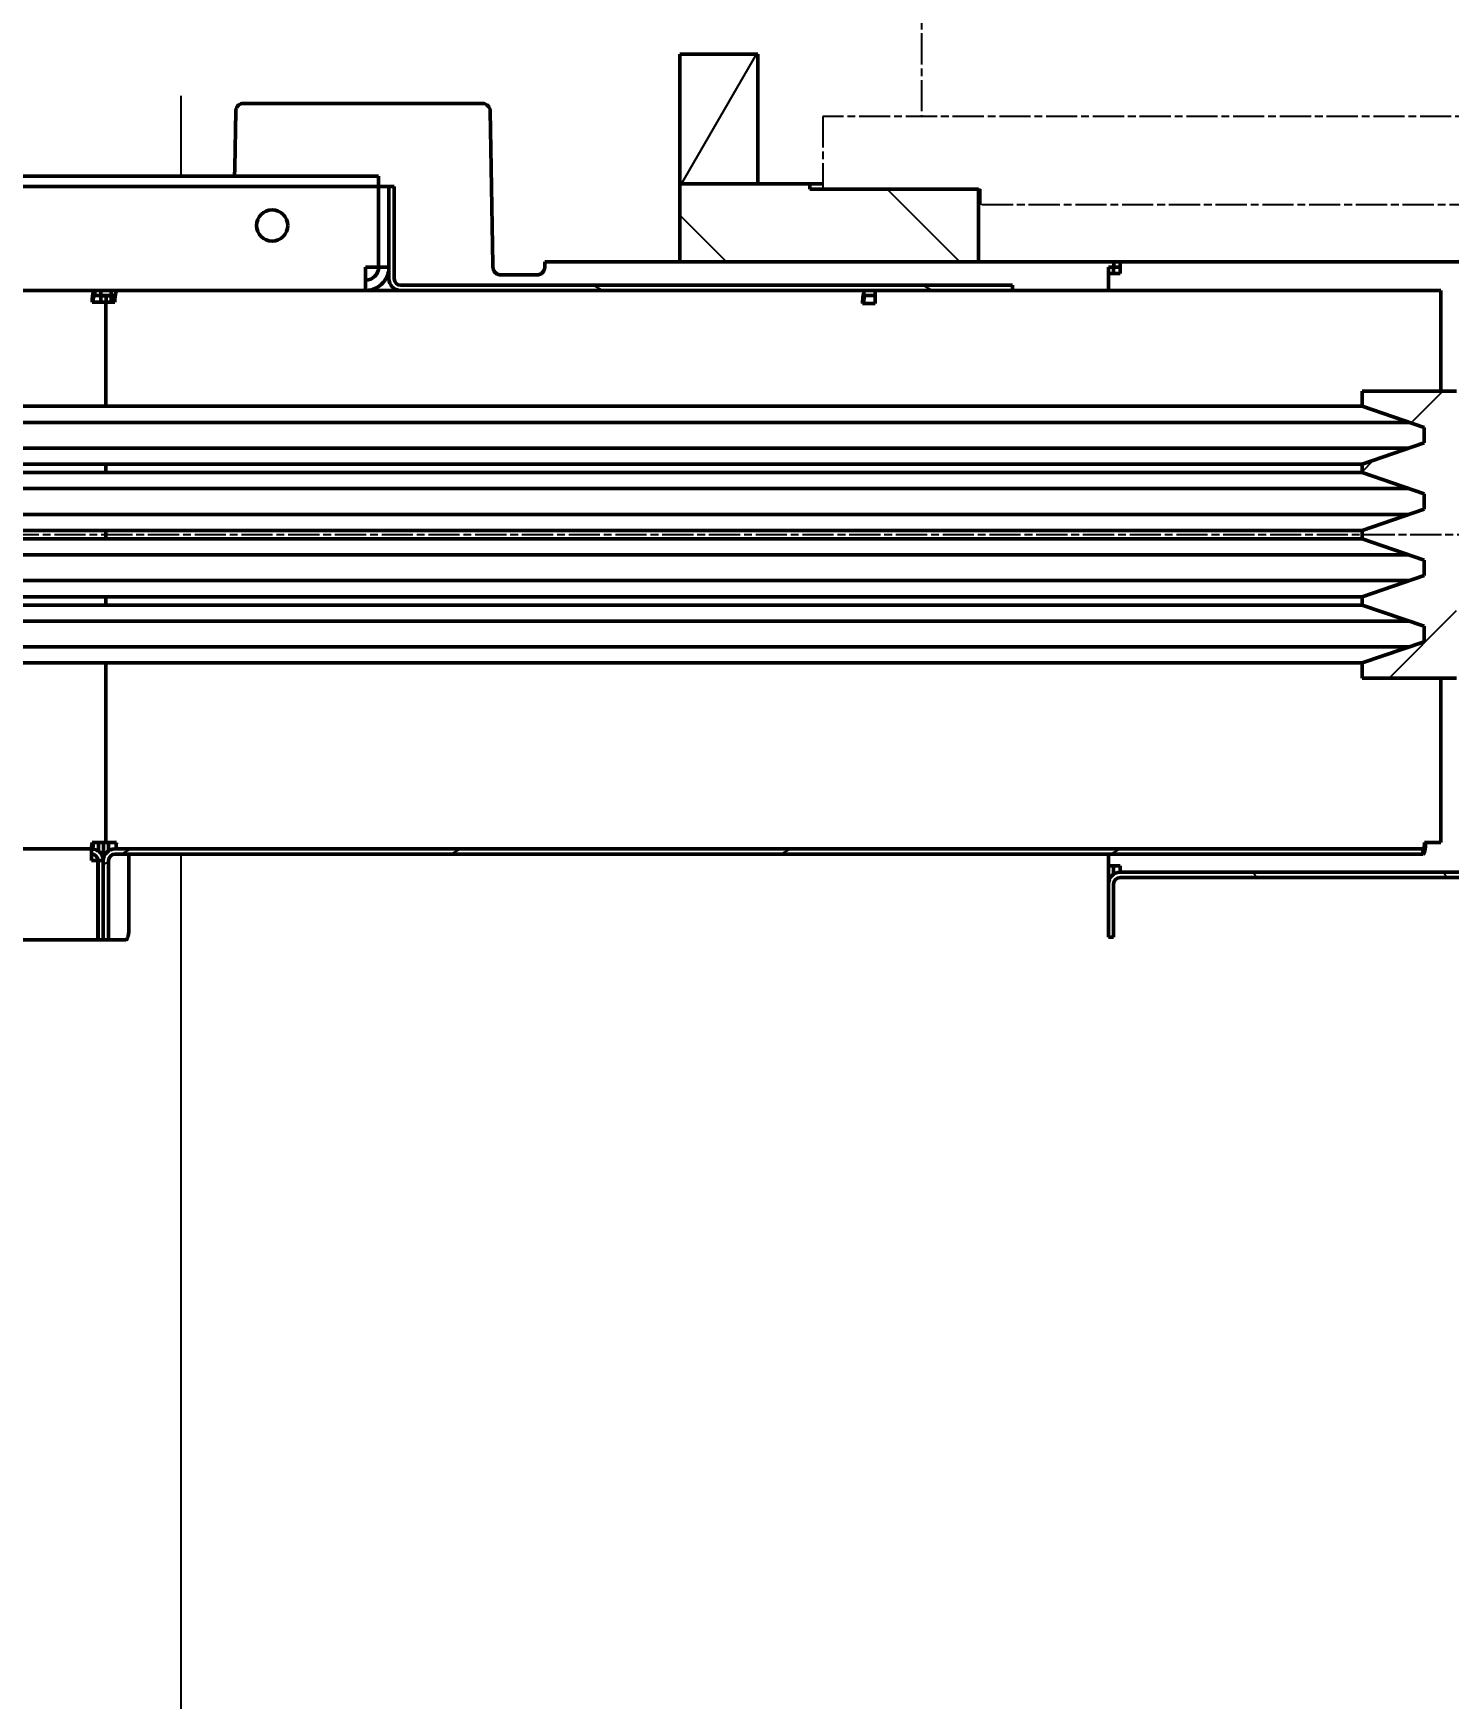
# Model space of a CAD drawing. Header units: millimetres. Extents: x 39335 to 110675, y -13954 to 36506.
# Drawn here: x 54475 to 55020, y 20642 to 21283 of the extents above; entities that cross this region are included whole.
import ezdxf

# ---------------------------------------------------------------- set-up
doc = ezdxf.new("R2010")
doc.units = ezdxf.units.MM
doc.linetypes.add('AM_ISO08W050', pattern=[18, 12, -1.5, 3, -1.5])
for name, color, linetype, lineweight in [('AM_0', 7, 'Continuous', 50), ('AM_4', 3, 'Continuous', 25), ('AM_7', 4, 'AM_ISO08W050', 25), ('AM_8', 1, 'Continuous', 25), ('CAXA4', 3, 'Continuous', 25), ('RED', 1, 'Continuous', 9)]:
    doc.layers.add(name, color=color, linetype=linetype, lineweight=lineweight)
doc.styles.add('\\M+5B1EA\\M+5D7BC', font='', dxfattribs={"width": 0.667})
doc.styles.get('\\M+5B1EA\\M+5D7BC').set_extended_font_data('FangSong_GB2312')
doc.dimstyles.new('\\M+5B1EA\\M+5D7BC', dxfattribs={"dimscale": 35, "dimtxt": 3.5, "dimasz": 4, "dimexe": 2, "dimexo": 0, "dimtad": 1, "dimdec": 1, "dimdsep": 46, "dimtxsty": '\\M+5B1EA\\M+5D7BC', "dimcen": 0, "dimdle": 6, "dimazin": 2, "dimtfac": 1, "dimtdec": 1, "dimtmove": 0, "dimatfit": 3, "dimfxl": 0, "dimtolj": 1, "dimtzin": 0, "dimarcsym": 0})

# ---------------------------------------------------------------- blocks, each defined once
blk = doc.blocks.new('*D244')
at = {"layer": 'CAXA4', "color": 0, "lineweight": -2, "transparency": 16777216}
for p, q in [((54268.55617808076, 24094.9076477569), (55757.75480818412, 24094.9076477569)), ((55687.75480818412, 23954.9076477569), (55687.75480818412, 19554.9076477571)), ((55236.98984543738, 19414.9076477571), (55757.75480818412, 19414.9076477571))]:
    blk.add_line(p, q, dxfattribs=at)
at = {"layer": 'CAXA4', "color": 0, "transparency": 16777216}
for points in [[(55664.42147485078, 23954.9076477569), (55711.08814151745, 23954.9076477569), (55687.75480818412, 24094.9076477569)], [(55664.42147485078, 19554.9076477571), (55711.08814151745, 19554.9076477571), (55687.75480818412, 19414.9076477571)]]:
    blk.add_solid(points, dxfattribs=at)
at = {"layer": 'DEFPOINTS', "color": 0, "transparency": 16777216}
for p in [(54268.55617808076, 24094.9076477569), (55236.98984543738, 19414.9076477571), (55687.75480818412, 19414.9076477571)]:
    blk.add_point(p, dxfattribs=at)
at = {"layer": 'CAXA4', "color": 0, "transparency": 16777216, "insert": (55603.3346171882, 21965.21296497562), "char_height": 122.5, "attachment_point": 5, "rotation": 90, "style": '\\M+5B1EA\\M+5D7BC'}
blk.add_mtext('\\A1;\\fFangSong_GB2312;4680', dxfattribs=at)
blk = doc.blocks.new('*D280')
at = {"layer": 'CAXA4', "color": 0, "lineweight": -2, "transparency": 16777216}
for p, q in [((53916.93445070868, 25415.92649266406), (53916.93445070868, 26680.94638728051)), ((76546.3780925608, 19446.78992781602), (76546.3780925608, 26680.94638728051)), ((54056.93445070868, 26610.94638728051), (76406.3780925608, 26610.94638728051))]:
    blk.add_line(p, q, dxfattribs=at)
at = {"layer": 'CAXA4', "color": 0, "transparency": 16777216}
for points in [[(54056.93445070868, 26634.27972061384), (54056.93445070868, 26587.61305394717), (53916.93445070868, 26610.94638728051)], [(76406.3780925608, 26634.27972061384), (76406.3780925608, 26587.61305394717), (76546.3780925608, 26610.94638728051)]]:
    blk.add_solid(points, dxfattribs=at)
at = {"layer": 'DEFPOINTS', "color": 0, "transparency": 16777216}
for p in [(76546.3780925608, 26610.94638728051), (53916.93445070868, 25415.92649266406), (76546.3780925608, 19446.78992781602)]:
    blk.add_point(p, dxfattribs=at)
at = {"layer": 'CAXA4', "color": 0, "transparency": 16777216, "insert": (65231.65627163474, 26695.36657827641), "char_height": 122.5, "attachment_point": 5, "style": '\\M+5B1EA\\M+5D7BC'}
blk.add_mtext('\\A1;\\fFangSong_GB2312;22630', dxfattribs=at)
blk = doc.blocks.new('motor')
at = {"layer": 'AM_7'}
for p, q in [((-362.0000019131185, 138), (-362.0000019131185, 33.99999982349255)), ((-400.000001912711, 34), (-400.000001912711, 6)), ((399.9999940868802, 34), (-400.000001912711, 34)), ((-340.0000076915676, 6), (-339.2768016626069, 6)), ((-339.276792899167, 6), (-339.2768016626069, 6)), ((-339.2767932530987, 0), (-339.2767932530987, 6)), ((-339.2767930975024, 6.000000103464117), (-339.2767930975024, 2.529195626e-07)), ((339.276792899167, 0), (-339.276792899167, 0))]:
    blk.add_line(p, q, dxfattribs=at)
blk = doc.blocks.new('rgqwefw')
at = {"layer": 'AM_8'}
h = blk.add_hatch(dxfattribs=at)
h.set_pattern_fill('ANSI31', color=256, scale=508, angle=14.99997778074499, style=0)
h.set_pattern_definition([(59.99997778074501, (3729991.665609546, -134858.1113318948), (-54.99260082768447, 31.75002132608664), [])])
h.paths.add_polyline_path([(3737533.850736931, -122696.3859183454), (3737563.850736931, -122696.3859183454), (3737563.850736931, -122646.3859183454), (3737533.850736931, -122646.3859183454)])
h = blk.add_hatch(dxfattribs=at)
h.set_pattern_fill('ANSI31', color=256, scale=508, angle=105.00024553567, style=0)
h.set_pattern_definition([(150.00024553567, (3729991.665609546, -134858.1113318948), (-31.74976433404117, -54.99274920144335), [])])
edge = h.paths.add_edge_path()
edge.add_line((3737661.850736931, -122735.3859183454), (3737426.350736931, -122735.3859183454))
edge.add_ellipse((3737426.350736931, -122732.8859183454), major_axis=(3e-16, -2.5), ratio=1, start_angle=270, end_angle=360, ccw=False)
edge.add_line((3737423.850736931, -122732.8859183454), (3737423.850736931, -122697.3859183454))
edge.add_line((3737423.850736931, -122697.3859183454), (3737421.850736931, -122697.3859183454))
edge.add_line((3737421.850736931, -122697.3859183454), (3737421.850736931, -122732.8859183454))
edge.add_ellipse((3737426.350736931, -122732.8859183454), major_axis=(-4.50000000000017, -2.847e-13), ratio=1, start_angle=0, end_angle=89.99999999999277)
edge.add_line((3737426.350736931, -122737.3859183454), (3737661.850736931, -122737.3859183454))
edge.add_line((3737661.850736931, -122737.3859183454), (3737661.850736931, -122735.3859183454))
h = blk.add_hatch(dxfattribs=at)
h.set_pattern_fill('ANSI31', color=256, scale=508, angle=90.00021045915001, style=0)
h.set_pattern_definition([(135.0002104591499, (3729991.665609546, -134858.1113318948), (-44.90111567342957, -44.90144553665614), [])])
h.paths.add_polyline_path([(3738393.850736931, -122696.3859183454), (3738393.850736931, -122698.3859183454), (3738328.850736931, -122698.3859183454), (3738328.850736931, -122726.3859183454), (3738353.350736931, -122726.3859183454), (3738383.850736931, -122726.3859183454), (3738443.850736931, -122726.3859183454), (3738443.850736931, -122696.3859183454), (3738413.850736931, -122696.3859183454)])
h.paths.add_polyline_path([(3737533.850736931, -122696.3859183454), (3737533.850736931, -122726.3859183454), (3737648.850736931, -122726.3859183454), (3737648.850736931, -122698.3859183454), (3737583.850736931, -122698.3859183454), (3737583.850736931, -122696.3859183454), (3737563.850736931, -122696.3859183454)])
h = blk.add_hatch(dxfattribs=at)
h.set_pattern_fill('ANSI31', color=256, scale=508, angle=75.00017538261999, style=0)
h.set_pattern_definition([(120.00017538262, (3729991.665609546, -134858.1113318948), (-54.99251595317183, -31.75016833246938), [])])
edge = h.paths.add_edge_path()
edge.add_line((3737698.850736931, -122965.8859183454), (3737698.850736931, -122986.3859183454))
edge.add_line((3737698.850736931, -122986.3859183454), (3737700.850736931, -122986.3859183454))
edge.add_line((3737700.850736931, -122986.3859183454), (3737700.850736931, -122965.8859183454))
edge.add_ellipse((3737703.350736931, -122965.8859183454), major_axis=(-2.500000000000284, -3.000000000000011e-16), ratio=1, start_angle=270.00000000000654, end_angle=360, ccw=False)
edge.add_line((3737703.350736931, -122963.3859183454), (3738346.350736931, -122963.3859183454))
edge.add_ellipse((3738346.350736931, -122958.8859183454), major_axis=(5.689e-13, -4.500000000000738), ratio=1, start_angle=7.226199999999999e-12, end_angle=89.99999999998913)
edge.add_line((3738350.850736931, -122958.8859183454), (3738350.850736931, -122730.8859183454))
edge.add_ellipse((3738353.350736931, -122730.8859183454), major_axis=(-2.500000000000568, 4.26e-13), ratio=1, start_angle=270.0000000000228, end_angle=360, ccw=False)
edge.add_line((3738353.350736931, -122728.3859183454), (3738383.850736931, -122728.3859183454))
edge.add_line((3738383.850736931, -122728.3859183454), (3738383.850736931, -122726.3859183454))
edge.add_line((3738383.850736931, -122726.3859183454), (3738353.350736931, -122726.3859183454))
edge.add_ellipse((3738353.350736931, -122730.8859183454), major_axis=(-1.1374e-12, 4.500000000000738), ratio=1, start_angle=0, end_angle=89.9999999999728)
edge.add_line((3738348.850736931, -122730.8859183454), (3738348.850736931, -122958.8859183454))
edge.add_ellipse((3738346.350736931, -122958.8859183454), major_axis=(2.500000000000568, -4.26e-13), ratio=1, start_angle=270.0000000000098, end_angle=360, ccw=False)
edge.add_line((3738346.350736931, -122961.3859183454), (3737703.350736931, -122961.3859183454))
edge.add_ellipse((3737703.350736931, -122965.8859183454), major_axis=(-5e-16, 4.50000000000017), ratio=1, start_angle=3.6131e-12, end_angle=90)
h = blk.add_hatch(dxfattribs=at)
h.set_pattern_fill('ANSI31', color=256, scale=508, style=0)
h.set_pattern_definition([(45, (3729991.665609546, -134858.1113318948), (-44.90128060534578, 44.90128060534578), [])])
edge = h.paths.add_edge_path()
edge.add_spline(control_points=[(3737880.850742709, -122801.3859183454), (3737880.850742709, -122801.6944522185), (3737880.820301995, -122802.0314111659), (3737880.689036227, -122802.6913287451), (3737880.588211173, -122803.0142873768), (3737880.35206957, -122803.5843836376), (3737880.194997411, -122803.8840439555), (3737879.82118413, -122804.4434950655), (3737879.604443009, -122804.7032858575), (3737879.168110221, -122805.1396186452), (3737878.908319429, -122805.3563597666), (3737878.348868319, -122805.7301730472), (3737878.049208001, -122805.8872452064), (3737877.47911174, -122806.1233868095), (3737877.156153108, -122806.2242118634), (3737876.496235529, -122806.3554776314), (3737876.159276582, -122806.3859183454), (3737875.850742709, -122806.3859183454)], knot_values=[1.480962590691873, 1.480962590691873, 1.480962590691873, 1.480962590691873, 1.573522752610139, 1.573522752610139, 1.666082914528404, 1.666082914528404, 1.75864307644665, 1.75864307644665, 1.851203238364896, 1.851203238364896, 1.943763400283127, 1.943763400283127, 2.036323562201358, 2.036323562201358, 2.128883724119611, 2.128883724119611, 2.221443886037866, 2.221443886037866, 2.221443886037866, 2.221443886037866], degree=3, periodic=0)
edge.add_line((3737875.850742709, -122806.3859183454), (3737837.850742709, -122806.3859183454))
edge.add_spline(control_points=[(3737837.850742709, -122806.3859183454), (3737837.542208836, -122806.3859183454), (3737837.205249888, -122806.3554776314), (3737836.545332309, -122806.2242118634), (3737836.222373677, -122806.1233868095), (3737835.652277417, -122805.8872452064), (3737835.352617099, -122805.7301730472), (3737834.793165989, -122805.3563597666), (3737834.533375197, -122805.1396186452), (3737834.097042409, -122804.7032858575), (3737833.880301288, -122804.4434950655), (3737833.506488007, -122803.8840439555), (3737833.349415848, -122803.5843836376), (3737833.113274245, -122803.0142873768), (3737833.012449191, -122802.6913287451), (3737832.881183423, -122802.0314111659), (3737832.850742709, -122801.6944522185), (3737832.850742709, -122801.3859183454)], knot_values=[-0.7404812953459268, -0.7404812953459268, -0.7404812953459268, -0.7404812953459268, -0.6479211334276945, -0.6479211334276945, -0.5553609715094621, -0.5553609715094621, -0.462800809591188, -0.462800809591188, -0.3702406476729139, -0.3702406476729139, -0.2776804857546655, -0.2776804857546655, -0.1851203238364176, -0.1851203238364176, -0.0925601619182088, -0.0925601619182088, 0, 0, 0, 0], degree=3, periodic=0)
edge.add_line((3737832.850742709, -122801.3859183454), (3737832.850742709, -122776.1359183454))
edge.add_line((3737832.850742709, -122776.1359183454), (3737796.550742709, -122776.1359183454))
edge.add_line((3737796.550742709, -122776.1359183454), (3737796.550742709, -122781.9831458016))
edge.add_line((3737796.550742709, -122781.9831458016), (3737820.350742709, -122790.1781429979))
edge.add_line((3737820.350742709, -122790.1781429979), (3737820.350742709, -122796.0936936929))
edge.add_line((3737820.350742709, -122796.0936936929), (3737796.550742709, -122804.2886908892))
edge.add_line((3737796.550742709, -122804.2886908892), (3737796.550742709, -122807.4831458016))
edge.add_line((3737796.550742709, -122807.4831458016), (3737820.350742709, -122815.6781429979))
edge.add_line((3737820.350742709, -122815.6781429979), (3737820.350742709, -122821.5936936929))
edge.add_line((3737820.350742709, -122821.5936936929), (3737796.550742709, -122829.7886908892))
edge.add_line((3737796.550742709, -122829.7886908892), (3737796.550742709, -122832.9831458016))
edge.add_line((3737796.550742709, -122832.9831458016), (3737820.350742709, -122841.1781429979))
edge.add_line((3737820.350742709, -122841.1781429979), (3737820.350742709, -122847.0936936929))
edge.add_line((3737820.350742709, -122847.0936936929), (3737796.550742709, -122855.2886908892))
edge.add_line((3737796.550742709, -122855.2886908892), (3737796.550742709, -122858.4831458016))
edge.add_line((3737796.550742709, -122858.4831458016), (3737820.350742709, -122866.6781429979))
edge.add_line((3737820.350742709, -122866.6781429979), (3737820.350742709, -122872.5936936929))
edge.add_line((3737820.350742709, -122872.5936936929), (3737796.550742709, -122880.7886908892))
edge.add_line((3737796.550742709, -122880.7886908892), (3737796.550742709, -122886.6359183454))
edge.add_line((3737796.550742709, -122886.6359183454), (3737832.850742709, -122886.6359183454))
edge.add_line((3737832.850742709, -122886.6359183454), (3737832.850742709, -122861.3859183454))
edge.add_spline(control_points=[(3737832.850742709, -122861.3859183454), (3737832.850742709, -122861.0773844724), (3737832.881183423, -122860.7404255249), (3737833.012449191, -122860.0805079457), (3737833.113274245, -122859.757549314), (3737833.349415848, -122859.1874530532), (3737833.506488007, -122858.8877927353), (3737833.880301288, -122858.3283416254), (3737834.097042409, -122858.0685508334), (3737834.533375197, -122857.6322180456), (3737834.793165989, -122857.4154769242), (3737835.352617099, -122857.0416636436), (3737835.652277417, -122856.8845914844), (3737836.222373677, -122856.6484498813), (3737836.545332309, -122856.5476248274), (3737837.205249888, -122856.4163590594), (3737837.542208836, -122856.3859183454), (3737837.850742709, -122856.3859183454)], knot_values=[0, 0, 0, 0, 0.0925601619182097, 0.0925601619182097, 0.1851203238364194, 0.1851203238364194, 0.2776804857546699, 0.2776804857546699, 0.3702406476729203, 0.3702406476729203, 0.4628008095911988, 0.4628008095911988, 0.555360971509477, 0.555360971509477, 0.6479211334277061, 0.6479211334277061, 0.7404812953459351, 0.7404812953459351, 0.7404812953459351, 0.7404812953459351], degree=3, periodic=0)
edge.add_line((3737837.850742709, -122856.3859183454), (3737875.850742709, -122856.3859183454))
edge.add_spline(control_points=[(3737875.850742709, -122856.3859183454), (3737876.159276582, -122856.3859183454), (3737876.496235529, -122856.4163590594), (3737877.156153108, -122856.5476248274), (3737877.47911174, -122856.6484498813), (3737878.049208001, -122856.8845914844), (3737878.348868319, -122857.0416636436), (3737878.908319429, -122857.4154769242), (3737879.168110221, -122857.6322180456), (3737879.604443009, -122858.0685508334), (3737879.82118413, -122858.3283416254), (3737880.194997411, -122858.8877927353), (3737880.35206957, -122859.1874530532), (3737880.588211173, -122859.757549314), (3737880.689036227, -122860.0805079457), (3737880.820301995, -122860.7404255249), (3737880.850742709, -122861.0773844724), (3737880.850742709, -122861.3859183454)], knot_values=[0.7404812953459413, 0.7404812953459413, 0.7404812953459413, 0.7404812953459413, 0.8330414572641734, 0.8330414572641734, 0.9256016191824056, 0.9256016191824056, 1.018161781100681, 1.018161781100681, 1.110721943018956, 1.110721943018956, 1.203282104937205, 1.203282104937205, 1.295842266855454, 1.295842266855454, 1.388402428773663, 1.388402428773663, 1.480962590691873, 1.480962590691873, 1.480962590691873, 1.480962590691873], degree=3, periodic=0)
edge.add_line((3737880.850742709, -122861.3859183454), (3737880.850742709, -122882.3859183454))
edge.add_line((3737880.850742709, -122882.3859183454), (3737915.850742709, -122882.3859183454))
edge.add_line((3737915.850742709, -122882.3859183454), (3737920.466007418, -122816.3845580483))
edge.add_line((3737920.466007418, -122816.3845580483), (3737922.983277527, -122780.3859183454))
edge.add_line((3737922.983277527, -122780.3859183454), (3737880.850742709, -122780.3859183454))
edge.add_line((3737880.850742709, -122780.3859183454), (3737880.850742709, -122801.3859183454))
edge = h.paths.add_edge_path()
edge.add_spline(control_points=[(3738101.850742709, -122806.3859183454), (3738101.542208836, -122806.3859183454), (3738101.205249888, -122806.3554776314), (3738100.545332309, -122806.2242118634), (3738100.222373677, -122806.1233868095), (3738099.652277417, -122805.8872452064), (3738099.352617099, -122805.7301730472), (3738098.793165989, -122805.3563597666), (3738098.533375197, -122805.1396186452), (3738098.097042409, -122804.7032858575), (3738097.880301288, -122804.4434950655), (3738097.506488007, -122803.8840439555), (3738097.349415848, -122803.5843836376), (3738097.113274245, -122803.0142873768), (3738097.012449191, -122802.6913287451), (3738096.881183423, -122802.0314111659), (3738096.850742709, -122801.6944522185), (3738096.850742709, -122801.3859183454)], knot_values=[0.7404812953459328, 0.7404812953459328, 0.7404812953459328, 0.7404812953459328, 0.8330414572641871, 0.8330414572641871, 0.9256016191824414, 0.9256016191824414, 1.018161781100672, 1.018161781100672, 1.110721943018903, 1.110721943018903, 1.203282104937149, 1.203282104937149, 1.295842266855395, 1.295842266855395, 1.38840242877366, 1.38840242877366, 1.480962590691925, 1.480962590691925, 1.480962590691925, 1.480962590691925], degree=3, periodic=0)
edge.add_line((3738096.850742709, -122801.3859183454), (3738096.850742709, -122780.3859183454))
edge.add_line((3738096.850742709, -122780.3859183454), (3738054.718207891, -122780.3859183454))
edge.add_line((3738054.718207891, -122780.3859183454), (3738061.850742709, -122882.3859183454))
edge.add_line((3738061.850742709, -122882.3859183454), (3738096.850742709, -122882.3859183454))
edge.add_line((3738096.850742709, -122882.3859183454), (3738096.850742709, -122861.3859183454))
edge.add_spline(control_points=[(3738096.850742709, -122861.3859183454), (3738096.850742709, -122861.0773844724), (3738096.881183423, -122860.7404255249), (3738097.012449191, -122860.0805079457), (3738097.113274245, -122859.757549314), (3738097.349415848, -122859.1874530532), (3738097.506488007, -122858.8877927353), (3738097.880301288, -122858.3283416254), (3738098.097042409, -122858.0685508334), (3738098.533375197, -122857.6322180456), (3738098.793165989, -122857.4154769242), (3738099.352617099, -122857.0416636436), (3738099.652277417, -122856.8845914844), (3738100.222373677, -122856.6484498813), (3738100.545332309, -122856.5476248274), (3738101.205249888, -122856.4163590594), (3738101.542208836, -122856.3859183454), (3738101.850742709, -122856.3859183454)], knot_values=[1.480962590691927, 1.480962590691927, 1.480962590691927, 1.480962590691927, 1.573522752610136, 1.573522752610136, 1.666082914528345, 1.666082914528345, 1.758643076446594, 1.758643076446594, 1.851203238364843, 1.851203238364843, 1.943763400283119, 1.943763400283119, 2.036323562201394, 2.036323562201394, 2.128883724119627, 2.128883724119627, 2.221443886037859, 2.221443886037859, 2.221443886037859, 2.221443886037859], degree=3, periodic=0)
edge.add_line((3738101.850742709, -122856.3859183454), (3738139.850742709, -122856.3859183454))
edge.add_spline(control_points=[(3738139.850742709, -122856.3859183454), (3738140.159276582, -122856.3859183454), (3738140.496235529, -122856.4163590594), (3738141.156153108, -122856.5476248274), (3738141.47911174, -122856.6484498813), (3738142.049208001, -122856.8845914844), (3738142.348868319, -122857.0416636436), (3738142.908319429, -122857.4154769242), (3738143.168110221, -122857.6322180456), (3738143.604443009, -122858.0685508334), (3738143.82118413, -122858.3283416254), (3738144.194997411, -122858.8877927353), (3738144.35206957, -122859.1874530532), (3738144.588211173, -122859.757549314), (3738144.689036227, -122860.0805079457), (3738144.820301995, -122860.7404255249), (3738144.850742709, -122861.0773844724), (3738144.850742709, -122861.3859183454)], knot_values=[-0.7404812953459352, -0.7404812953459352, -0.7404812953459352, -0.7404812953459352, -0.6479211334277064, -0.6479211334277064, -0.5553609715094772, -0.5553609715094772, -0.4628008095911991, -0.4628008095911991, -0.3702406476729205, -0.3702406476729205, -0.27768048575467, -0.27768048575467, -0.1851203238364194, -0.1851203238364194, -0.0925601619182097, -0.0925601619182097, 0, 0, 0, 0], degree=3, periodic=0)
edge.add_line((3738144.850742709, -122861.3859183454), (3738144.850742709, -122886.6359183454))
edge.add_line((3738144.850742709, -122886.6359183454), (3738181.150742709, -122886.6359183454))
edge.add_line((3738181.150742709, -122886.6359183454), (3738181.150742709, -122880.7886908892))
edge.add_line((3738181.150742709, -122880.7886908892), (3738163.150737543, -122874.5907920712))
edge.add_line((3738163.150737543, -122874.5907920712), (3738157.350742709, -122872.5936936929))
edge.add_line((3738157.350742709, -122872.5936936929), (3738157.350742709, -122866.6781429979))
edge.add_line((3738157.350742709, -122866.6781429979), (3738163.150737543, -122864.6810446196))
edge.add_line((3738163.150737543, -122864.6810446196), (3738181.150742709, -122858.4831458016))
edge.add_line((3738181.150742709, -122858.4831458016), (3738181.150742709, -122855.2886908892))
edge.add_line((3738181.150742709, -122855.2886908892), (3738163.150737543, -122849.0907920712))
edge.add_line((3738163.150737543, -122849.0907920712), (3738157.350742709, -122847.0936936929))
edge.add_line((3738157.350742709, -122847.0936936929), (3738157.350742709, -122841.1781429979))
edge.add_line((3738157.350742709, -122841.1781429979), (3738163.150737543, -122839.1810446196))
edge.add_line((3738163.150737543, -122839.1810446196), (3738181.150742709, -122832.9831458016))
edge.add_line((3738181.150742709, -122832.9831458016), (3738181.150742709, -122829.7886908892))
edge.add_line((3738181.150742709, -122829.7886908892), (3738163.150737543, -122823.5907920712))
edge.add_line((3738163.150737543, -122823.5907920712), (3738157.350742709, -122821.5936936929))
edge.add_line((3738157.350742709, -122821.5936936929), (3738157.350742709, -122815.6781429979))
edge.add_line((3738157.350742709, -122815.6781429979), (3738163.150737543, -122813.6810446196))
edge.add_line((3738163.150737543, -122813.6810446196), (3738181.150742709, -122807.4831458016))
edge.add_line((3738181.150742709, -122807.4831458016), (3738181.150742709, -122804.2886908892))
edge.add_line((3738181.150742709, -122804.2886908892), (3738163.150737543, -122798.0907920712))
edge.add_line((3738163.150737543, -122798.0907920712), (3738157.350742709, -122796.0936936929))
edge.add_line((3738157.350742709, -122796.0936936929), (3738157.350742709, -122790.1781429979))
edge.add_line((3738157.350742709, -122790.1781429979), (3738163.150737543, -122788.1810446196))
edge.add_line((3738163.150737543, -122788.1810446196), (3738181.150742709, -122781.9831458016))
edge.add_line((3738181.150742709, -122781.9831458016), (3738181.150742709, -122776.1359183454))
edge.add_line((3738181.150742709, -122776.1359183454), (3738144.850742709, -122776.1359183454))
edge.add_line((3738144.850742709, -122776.1359183454), (3738144.850742709, -122801.3859183454))
edge.add_spline(control_points=[(3738144.850742709, -122801.3859183454), (3738144.850742709, -122801.6944522185), (3738144.820301995, -122802.0314111659), (3738144.689036227, -122802.6913287451), (3738144.588211173, -122803.0142873768), (3738144.35206957, -122803.5843836376), (3738144.194997411, -122803.8840439555), (3738143.82118413, -122804.4434950655), (3738143.604443009, -122804.7032858575), (3738143.168110221, -122805.1396186452), (3738142.908319429, -122805.3563597666), (3738142.348868319, -122805.7301730472), (3738142.049208001, -122805.8872452064), (3738141.47911174, -122806.1233868095), (3738141.156153108, -122806.2242118634), (3738140.496235529, -122806.3554776314), (3738140.159276582, -122806.3859183454), (3738139.850742709, -122806.3859183454)], knot_values=[0, 0, 0, 0, 0.0925601619182089, 0.0925601619182089, 0.1851203238364178, 0.1851203238364178, 0.2776804857546659, 0.2776804857546659, 0.3702406476729139, 0.3702406476729139, 0.462800809591188, 0.462800809591188, 0.5553609715094621, 0.5553609715094621, 0.6479211334276945, 0.6479211334276945, 0.7404812953459269, 0.7404812953459269, 0.7404812953459269, 0.7404812953459269], degree=3, periodic=0)
edge.add_line((3738139.850742709, -122806.3859183454), (3738101.850742709, -122806.3859183454))
h = blk.add_hatch(dxfattribs=at)
h.set_pattern_fill('ANSI31', color=256, scale=508, angle=-14.99997778074499, style=0)
h.set_pattern_definition([(30.000022219255, (3729991.665609546, -134858.1113318948), (-31.75002132608664, 54.99260082768447), [])])
edge = h.paths.add_edge_path()
edge.add_line((3737311.850736931, -122956.8859183454), (3737311.850736931, -122987.3859183454))
edge.add_line((3737311.850736931, -122987.3859183454), (3737313.850736931, -122987.3859183454))
edge.add_line((3737313.850736931, -122987.3859183454), (3737313.850736931, -122956.8859183454))
edge.add_ellipse((3737316.350736931, -122956.8859183454), major_axis=(-2.500000000000853, 2.839e-13), ratio=1, start_angle=270.000000000013, end_angle=360, ccw=False)
edge.add_line((3737316.350736931, -122954.3859183454), (3737819.850736931, -122954.3859183454))
edge.add_line((3737819.850736931, -122954.3859183454), (3737819.850736931, -122952.3859183454))
edge.add_line((3737819.850736931, -122952.3859183454), (3737316.350736931, -122952.3859183454))
edge.add_ellipse((3737316.350736931, -122956.8859183454), major_axis=(-5e-16, 4.500000000000597), ratio=1, start_angle=0, end_angle=90)
at = {"layer": 'AM_0'}
for p, q in [((3737563.850736931, -122646.3859183454), (3737533.850736931, -122646.3859183454)), ((3737533.850736931, -122646.3859183454), (3737533.850736931, -122696.3859183454)), ((3737563.850736931, -122696.3859183454), (3737563.850736931, -122646.3859183454)), ((3737362.48216647, -122690.2113442712), (3737362.864044595, -122668.3335611261)), ((3737457.837886181, -122665.3859183454), (3737365.863571264, -122665.3859183454)), ((3737460.837429266, -122668.3335611261), (3737461.219307391, -122690.2113442712)), ((3737417.850736931, -122693.3859183454), (3736121.850736931, -122693.3859183454)), ((3737362.426754073, -122693.3859183454), (3737362.48216647, -122690.2113442712)), ((3737417.850736931, -122696.3859183454), (3737417.850736931, -122693.3859183454)), ((3737461.219307391, -122690.2113442712), (3737461.868411356, -122727.3984855087)), ((3735541.850736931, -122697.3859183454), (3737417.75073693, -122697.3859183454)), ((3737417.75073693, -122728.3859183454), (3737417.75073693, -122697.3859183454)), ((3737417.850736931, -122699.3859183454), (3737417.75073693, -122699.3859183454)), ((3737417.850736931, -122696.3859183454), (3737417.850736931, -122697.3859183454)), ((3737417.850736931, -122697.3859183454), (3737417.850736931, -122728.3859183454)), ((3737421.850736931, -122697.3859183454), (3737417.850736931, -122697.3859183454)), ((3737423.850736931, -122697.3859183454), (3737421.850736931, -122697.3859183454)), ((3737421.850736931, -122697.3859183454), (3737421.850736931, -122732.8859183454)), ((3737423.850736931, -122732.8859183454), (3737423.850736931, -122697.3859183454)), ((3737533.850736931, -122696.3859183454), (3737533.850736931, -122726.3859183454)), ((3737583.850736931, -122696.3859183454), (3737533.850736931, -122696.3859183454)), ((3737533.850736931, -122696.3859183454), (3737563.850736931, -122696.3859183454)), ((3737583.850736931, -122698.3859183454), (3737583.850736931, -122696.3859183454)), ((3737583.850736931, -122696.3859183454), (3737588.850742709, -122696.3859183454)), ((3737648.850736931, -122698.3859183454), (3737583.850736931, -122698.3859183454)), ((3737588.850740771, -122698.3859183454), (3737637.350743984, -122698.3859183454)), ((3737648.850736931, -122726.3859183454), (3737648.850736931, -122698.3859183454)), ((3737417.75073693, -122723.4859183454), (3737417.850736931, -122723.3859183454)), ((3737481.814912902, -122728.4382755647), (3737481.850736931, -122726.3859183454)), ((3737484.839834309, -122726.3859183454), (3737481.850736931, -122726.3859183454)), ((3737533.850736931, -122726.3859183454), (3737484.839834309, -122726.3859183454)), ((3737533.850736931, -122726.3859183454), (3737648.850736931, -122726.3859183454)), ((3737938.850742708, -122726.3859183454), (3737648.850736931, -122726.3859183454)), ((3737700.921447609, -122726.3859183454), (3737700.921447609, -122728.3859183454)), ((3737703.350736931, -122726.3859183454), (3737703.350736931, -122727.1442609587)), ((3737703.350736931, -122727.1442609587), (3737703.350736931, -122730.8859183454)), ((3737417.75073693, -122728.3859183454), (3737412.850736931, -122728.3859183454)), ((3737412.850736931, -122737.3859183454), (3737412.850736931, -122728.3859183454)), ((3737417.850736931, -122728.3859183454), (3737421.850736931, -122728.3859183454)), ((3737461.868411356, -122727.3984855087), (3737461.886560959, -122728.4382755647)), ((3737464.886104045, -122731.3859183454), (3737478.815369816, -122731.3859183454)), ((3737698.850736931, -122728.4566290235), (3737700.850736931, -122728.4566290235)), ((3737698.850736931, -122730.8859183454), (3737698.850736931, -122728.4566290235)), ((3737698.850736931, -122730.8859183454), (3737703.350736931, -122730.8859183454)), ((3737698.850736931, -122737.3859183454), (3737698.850736931, -122730.8859183454)), ((3737700.850736931, -122728.4566290235), (3737700.850736931, -122730.8859183454)), ((3737703.350736931, -122728.3859183454), (3737700.921447609, -122728.3859183454)), ((3737412.850736931, -122737.3859183454), (3736276.850736931, -122737.3859183454)), ((3737308.529611254, -122739.3859183455), (3737308.529611254, -122737.3859183455)), ((3737308.529611254, -122739.3859183455), (3737310.896638048, -122739.3859183455)), ((3737310.896638048, -122737.3859183455), (3737310.896638048, -122739.3859183455)), ((3737310.896638048, -122739.3859183455), (3737314.931915043, -122739.3859183455)), ((3737312.914276545, -122739.4566290236), (3737310.965536416, -122739.4566290236)), ((3737310.965536416, -122739.4566290236), (3737310.965536416, -122741.8859183455)), ((3737312.914276545, -122739.4566290235), (3737314.863016675, -122739.4566290235)), ((3737312.914276545, -122741.8859183454), (3737312.914276545, -122739.4566290235)), ((3737312.914276545, -122741.8859183455), (3737312.914276545, -122739.4566290236)), ((3737314.863016675, -122739.4566290235), (3737316.446838841, -122739.4566290235)), ((3737314.863016675, -122739.4566290235), (3737314.863016675, -122741.8859183454)), ((3737314.931915043, -122737.3859183454), (3737314.931915043, -122739.3859183454)), ((3737316.457252063, -122739.3859183454), (3737314.931915043, -122739.3859183454)), ((3737412.850736931, -122737.3859183454), (3737426.350736931, -122737.3859183454)), ((3737661.850736931, -122735.3859183454), (3737426.350736931, -122735.3859183454)), ((3737426.350736931, -122737.3859183454), (3737661.850736931, -122737.3859183454)), ((3737605.225295981, -122739.3859183454), (3737609.084866561, -122739.3859183454)), ((3737609.084866561, -122737.3859183454), (3737609.084866561, -122742.3859183454)), ((3737661.850736931, -122737.3859183454), (3737661.850736931, -122735.3859183454)), ((3737821.338457186, -122737.3859183454), (3737661.850736931, -122737.3859183454)), ((3737821.338457186, -122737.3859183454), (3737826.850736931, -122737.3859183454)), ((3737826.850736931, -122776.1359183454), (3737826.850736931, -122737.3859183454)), ((3737312.798941837, -122741.8859183455), (3737307.517331509, -122741.8859183455)), ((3737312.798941837, -122741.8859183454), (3737316.286662092, -122741.8859183454)), ((3737312.798941837, -122741.8859183454), (3737312.798941837, -122781.9831458016)), ((3737604.213016237, -122742.3859183454), (3737604.213016237, -122741.8859183454)), ((3737609.084866561, -122742.3859183454), (3737604.213016237, -122742.3859183454)), ((3737604.662918345, -122741.8859183454), (3737604.662918345, -122742.3859183454)), ((3737832.850742709, -122776.1359183454), (3737796.550742709, -122776.1359183454)), ((3737796.550742709, -122776.1359183454), (3737796.550742709, -122781.9831458016)), ((3737796.550742709, -122781.9831458016), (3736232.850736931, -122781.9831458016)), ((3737796.550742709, -122781.9831458016), (3737820.350742709, -122790.1781429979)), ((3737814.550742709, -122788.1810428408), (3736232.850736931, -122788.1810428408)), ((3737820.350742709, -122790.1781429979), (3737820.350742709, -122796.0936936929)), ((3737820.350742709, -122796.0936936929), (3737796.550742709, -122804.2886908892)), ((3737814.550742709, -122798.09079385), (3736232.850736931, -122798.09079385)), ((3737796.550742709, -122804.2886908892), (3736232.850736931, -122804.2886908892)), ((3737312.798941837, -122804.2886908892), (3737312.798941837, -122807.4831458016)), ((3737796.550742709, -122804.2886908892), (3737796.550742709, -122807.4831458016)), ((3737796.550742709, -122807.4831458016), (3736232.850736931, -122807.4831458016)), ((3737796.550742709, -122807.4831458016), (3737820.350742709, -122815.6781429979)), ((3737814.550742709, -122813.6810428408), (3736232.850736931, -122813.6810428408)), ((3737820.350742709, -122815.6781429979), (3737820.350742709, -122821.5936936929)), ((3737820.350742709, -122821.5936936929), (3737796.550742709, -122829.7886908892)), ((3737814.550742709, -122823.59079385), (3736232.850736931, -122823.59079385)), ((3737796.550742709, -122829.7886908892), (3736232.850736931, -122829.7886908892)), ((3737312.798941837, -122829.7886908892), (3737312.798941837, -122832.9831458016)), ((3737796.550742709, -122829.7886908892), (3737796.550742709, -122832.9831458016)), ((3737796.550742709, -122832.9831458016), (3736232.850736931, -122832.9831458016)), ((3737796.550742709, -122832.9831458016), (3737820.350742709, -122841.1781429979)), ((3737814.550742709, -122839.1810428408), (3736232.850736931, -122839.1810428408)), ((3737820.350742709, -122841.1781429979), (3737820.350742709, -122847.0936936929)), ((3737814.550742709, -122849.09079385), (3736232.850736931, -122849.09079385)), ((3737820.350742709, -122847.0936936929), (3737796.550742709, -122855.2886908892)), ((3737796.550742709, -122855.2886908892), (3736232.850736931, -122855.2886908892)), ((3737312.798941837, -122855.2886908892), (3737312.798941837, -122858.4831458016)), ((3737796.550742709, -122855.2886908892), (3737796.550742709, -122858.4831458016)), ((3737796.550742709, -122858.4831458016), (3736232.850736931, -122858.4831458016)), ((3737796.550742709, -122858.4831458016), (3737820.350742709, -122866.6781429979)), ((3737814.550742709, -122864.6810428408), (3736232.850736931, -122864.6810428408)), ((3737820.350742709, -122866.6781429979), (3737820.350742709, -122872.5936936929)), ((3737814.550742709, -122874.59079385), (3736232.850736931, -122874.59079385)), ((3737820.350742709, -122872.5936936929), (3737796.550742709, -122880.7886908892)), ((3737796.550742709, -122880.7886908892), (3736232.850736931, -122880.7886908892)), ((3737312.798941837, -122880.7886908892), (3737312.798941837, -122949.8859183454)), ((3737796.550742709, -122880.7886908892), (3737796.550742709, -122886.6359183454)), ((3737796.550742709, -122886.6359183454), (3737832.850742709, -122886.6359183454)), ((3737826.850736931, -122949.8859183454), (3737826.850736931, -122886.6359183454)), ((3737309.953256671, -122949.8859183455), (3737307.517331509, -122949.8859183455)), ((3737309.953256671, -122953.214829815), (3737309.953256671, -122949.8859183456)), ((3737311.901996801, -122949.8859183456), (3737309.953256671, -122949.8859183456)), ((3737311.901996801, -122949.8859183453), (3737313.850736931, -122949.8859183453)), ((3737311.901996801, -122949.8859183453), (3737311.901996801, -122956.2086360854)), ((3737311.901996801, -122956.2086360853), (3737311.901996801, -122949.8859183456)), ((3737313.850736931, -122953.1442609586), (3737313.850736931, -122949.8859183453)), ((3737313.850736931, -122949.8859183453), (3737314.021326901, -122949.8859183453)), ((3737314.021326901, -122949.8859183454), (3737316.286662092, -122949.8859183454)), ((3737316.286662092, -122949.8859183454), (3737316.913114566, -122949.8859183454)), ((3737821.338457186, -122949.8859183454), (3737820.525590094, -122949.8859183454)), ((3737826.850736931, -122949.8859183454), (3737821.338457186, -122949.8859183454)), ((3737307.350736931, -122952.3859183454), (3736276.850736931, -122952.3859183454)), ((3737307.350736931, -122954.3859183454), (3737307.350736931, -122952.3859183454)), ((3737307.350736931, -122956.8859183454), (3737307.350736931, -122954.3859183454)), ((3737307.350736931, -122956.8859183454), (3737309.780026252, -122956.8859183454)), ((3737309.780026252, -122987.3859183454), (3737309.780026252, -122956.8859183454)), ((3737311.850736931, -122956.8859183454), (3737309.850736931, -122956.8859183454)), ((3737309.850736931, -122956.8859183454), (3737309.850736931, -122987.3859183454)), ((3737311.850736931, -122956.8859183454), (3737311.850736931, -122987.3859183454)), ((3737313.850736931, -122987.3859183454), (3737313.850736931, -122956.8859183454)), ((3737819.850736931, -122952.3859183454), (3737316.350736931, -122952.3859183454)), ((3737316.350736931, -122954.3859183454), (3737819.850736931, -122954.3859183454)), ((3737321.724023832, -122954.3859183454), (3737321.724023832, -122982.3859183453)), ((3737698.850736931, -122958.8859183454), (3737698.850736931, -122954.3859183454)), ((3737819.850736931, -122954.3859183454), (3737819.850736931, -122952.3859183454)), ((3737819.850736931, -122952.3859183454), (3737819.963212457, -122952.3859183454)), ((3737819.963212457, -122954.3859183454), (3737819.850736931, -122954.3859183454)), ((3737698.850736931, -122958.8859183453), (3737698.850736931, -122963.3859183453)), ((3737699.609079544, -122958.8859183453), (3737698.850736931, -122958.8859183453)), ((3737699.609079544, -122963.3859183453), (3737698.850736931, -122963.3859183453)), ((3737698.850736931, -122963.3859183453), (3737698.850736931, -122965.8859183454)), ((3737699.609079544, -122958.8859183454), (3737703.350736931, -122958.8859183454)), ((3737700.850736931, -122958.8859183453), (3737700.850736931, -122962.1442609587)), ((3737703.350736931, -122958.8859183454), (3737703.350736931, -122961.3859183454)), ((3738346.350736931, -122961.3859183454), (3737703.350736931, -122961.3859183454)), ((3737703.350736931, -122963.3859183454), (3738346.350736931, -122963.3859183454)), ((3737698.850736931, -122965.8859183454), (3737698.850736931, -122986.3859183454)), ((3737700.850736931, -122986.3859183454), (3737700.850736931, -122965.8859183454)), ((3737309.780026252, -122987.3859183454), (3736213.921447609, -122987.3859183454)), ((3737309.850736931, -122987.3859183454), (3737311.850736931, -122987.3859183454)), ((3737311.850736931, -122987.3859183454), (3737313.850736931, -122987.3859183454)), ((3737320.599268561, -122987.3859183453), (3737313.850736931, -122987.3859183453)), ((3737698.850736931, -122986.3859183454), (3737700.850736931, -122986.3859183454))]:
    blk.add_line(p, q, dxfattribs=at)
blk.add_circle((3737376.850736931, -122712.3859183454), 6, dxfattribs=at)
for centre, radius, start, end in [((3737457.837886181, -122668.3859183454), 2.999999999999953, 0.9999999998728702, 90), ((3737412.850736931, -122728.3859183454), 5, 270, 0), ((3737412.850736931, -122728.3859183454), 8.999999999999234, 270, 326.2510114103877), ((3737412.850736931, -122728.3859183454), 9.000000000001762, 326.2510114103877, 0), ((3737426.350736931, -122732.8859183454), 4.50000000000017, 180, 270), ((3737426.350736931, -122732.8859183454), 2.5, 180, 270), ((3737307.350736931, -122956.8859183454), 4.50000000000017, 33.74898858961237, 90), ((3737307.350736931, -122956.8859183454), 2.499999999999715, 0, 90), ((3737307.350736931, -122956.8859183454), 4.499999999999343, 0, 33.74898858961237), ((3737316.350736931, -122956.8859183454), 4.500000000000597, 90, 180), ((3737316.350736931, -122956.8859183454), 2.500000000000853, 90, 180), ((3737703.350736931, -122965.8859183454), 4.50000000000017, 90, 180), ((3737703.350736931, -122965.8859183454), 2.500000000000284, 90, 180)]:
    blk.add_arc(centre, radius, start, end, dxfattribs=at)
for centre, major_axis, ratio, start_param, end_param in [((3737308.529611254, -122741.8859183455), (4.3e-15, 4.499999999999591), 0.2249510543439279, 0.5890309702143206, 1.570796326794896), ((3737308.529611254, -122741.8859183455), (-1.1859e-12, 4.500000000000061), 0.2249510543439931, 0, 0.5890309702155472), ((3737308.529611254, -122741.8859183455), (-2.071e-13, 2.499999999999857), 0.2249510543439832, 5.4466e-12, 1.570796326798288), ((3737317.298941837, -122741.8859183454), (-2.005e-13, 4.499999999999528), 0.224951054343868, 0.5890309702242185, 1.570796326795518), ((3737317.298941837, -122741.8859183454), (-2.642e-13, 4.499999999999459), 0.224951054343874, 0, 0.5890309702286416), ((3737605.225295981, -122741.8859183454), (-1.141e-13, 4.500000000001046), 0.2249510543438553, 0, 1.570796326794891), ((3737605.225295981, -122741.8859183454), (1.759e-13, 2.500000000001344), 0.2249510543439256, 0, 1.570796326794912), ((3737306.954953874, -122949.8859183454), (-4.3885e-12, -2.499999999999623), 0.224951054343853, 0, 1.570796326779944), ((3737306.954953874, -122949.8859183454), (3.24e-13, 4.49999999999995), 0.2249510543439092, 4.117515034232923, 4.712388980379969), ((3737316.350736931, -122949.8859183454), (6.47e-14, -2.499999999999757), 0.2249510543439547, 0, 1.570796326794891), ((3737819.963212457, -122949.8859183454), (-9.9471e-12, -4.499999999999744), 0.2249510543437795, 3.595336e-10, 1.570796326975397), ((3737819.963212457, -122949.8859183454), (-9.74e-14, -2.499999999999733), 0.2249510543437295, 0, 1.570796326794905), ((3737320.599268561, -122982.3859183453), (1.29e-13, -5.000000000000111), 0.224951054344054, 0, 1.570796326794891)]:
    blk.add_ellipse(centre, major_axis=major_axis, ratio=ratio, start_param=start_param, end_param=end_param, dxfattribs=at)
for points, knots in [([(3737362.864044595, -122668.3335611261), (3737362.864640541, -122668.2994193727), (3737362.865820007, -122668.2652728654), (3737362.884349254, -122667.9065456587), (3737362.955496339, -122667.5805212211), (3737363.195493793, -122666.9763305283), (3737363.367451808, -122666.6903451343), (3737363.788474871, -122666.1951455218), (3737364.042953223, -122665.9794959157), (3737364.60345825, -122665.643660699), (3737364.917441782, -122665.5201355347), (3737365.443564199, -122665.4080931426), (3737365.654137055, -122665.3859195041), (3737365.863571264, -122665.3859183454)], [0, 0, 0, 0, 0.0102455800827563, 0.0102455800827563, 0.1077616293743226, 0.1077616293743226, 0.2052790781679736, 0.2052790781679736, 0.3027577237687725, 0.3027577237687725, 0.4013035818940722, 0.4013035818940722, 0.4641338268038846, 0.4641338268038846, 0.4641338268038846, 0.4641338268038846]), ([(3737464.886104045, -122731.3859183454), (3737464.813972219, -122731.3859183454), (3737464.740640757, -122731.3833133976), (3737464.666431724, -122731.377864881), (3737464.591529661, -122731.3723654812), (3737464.515734049, -122731.3639684719), (3737464.439416067, -122731.3524769325), (3737464.36257326, -122731.3409063678), (3737464.285201692, -122731.3261980642), (3737464.207710695, -122731.3082089647), (3737464.129183399, -122731.289979294), (3737464.050534528, -122731.2683802112), (3737463.972206831, -122731.2433283409), (3737463.897773032, -122731.2195218723), (3737463.823630257, -122731.1925980725), (3737463.750158193, -122731.1625398575), (3737463.674696914, -122731.1316678333), (3737463.599956187, -122731.0974940634), (3737463.526347301, -122731.0600652372), (3737463.451161321, -122731.0218344862), (3737463.377157487, -122730.9802074621), (3737463.304771317, -122730.9353078417), (3737463.231702656, -122730.8899848868), (3737463.160283715, -122730.8413277172), (3737463.090938895, -122730.7895368857), (3737463.021089861, -122730.7373694763), (3737462.953346485, -122730.6820235733), (3737462.888098234, -122730.6237683812), (3737462.852427311, -122730.5919205312), (3737462.817501226, -122730.5592042111), (3737462.783376252, -122730.5256696929), (3737462.720611076, -122730.4639905268), (3737462.660568779, -122730.3995496625), (3737462.603557847, -122730.3327061765), (3737462.546318396, -122730.2655947581), (3737462.492135958, -122730.1960624227), (3737462.441266027, -122730.1245290172), (3737462.39069262, -122730.0534125851), (3737462.343393973, -122729.9803197584), (3737462.299549812, -122729.9057003051), (3737462.256398837, -122729.8322606), (3737462.216594068, -122729.757343606), (3737462.180231547, -122729.6813927876), (3737462.162586969, -122729.6445383525), (3737462.145751749, -122729.6074405805), (3737462.129730414, -122729.5701499146), (3737462.096010426, -122729.4916645161), (3737462.06590664, -122729.4123391935), (3737462.039403562, -122729.3326476433), (3737462.013452031, -122729.2546145278), (3737461.990952936, -122729.1762314978), (3737461.971825453, -122729.0979438304), (3737461.952916055, -122729.0205487699), (3737461.937301557, -122728.9432479624), (3737461.924840074, -122728.8664552303), (3737461.912556742, -122728.7907603376), (3737461.903336353, -122728.7155598468), (3737461.896987002, -122728.6412207262), (3737461.891139383, -122728.5727559591), (3737461.887726019, -122728.5050217954), (3737461.886560959, -122728.4382755647)], [0, 0, 0, 0, 0.0799286546906765, 0.0799286546906765, 0.0799286546906765, 0.160603755052909, 0.160603755052909, 0.160603755052909, 0.241833644291326, 0.241833644291326, 0.241833644291326, 0.324149834301266, 0.324149834301266, 0.324149834301266, 0.402373845956317, 0.402373845956317, 0.402373845956317, 0.482715728325461, 0.482715728325461, 0.482715728325461, 0.5647789619053971, 0.5647789619053971, 0.5647789619053971, 0.647615925710171, 0.647615925710171, 0.647615925710171, 0.731055207713146, 0.731055207713146, 0.731055207713146, 0.7766710856602509, 0.7766710856602509, 0.7766710856602509, 0.8605711820389101, 0.8605711820389101, 0.8605711820389101, 0.944807579810366, 0.944807579810366, 0.944807579810366, 1.028552957466579, 1.028552957466579, 1.028552957466579, 1.110974304161989, 1.110974304161989, 1.110974304161989, 1.150968503564729, 1.150968503564729, 1.150968503564729, 1.23514400953702, 1.23514400953702, 1.23514400953702, 1.317567766698539, 1.317567766698539, 1.317567766698539, 1.399051758892019, 1.399051758892019, 1.399051758892019, 1.479370844820709, 1.479370844820709, 1.479370844820709, 1.553343034274949, 1.553343034274949, 1.553343034274949, 1.553343034274949]), ([(3737481.814912902, -122728.4382755647), (3737481.813651982, -122728.5105136004), (3737481.809757025, -122728.5839093344), (3737481.802993974, -122728.6581349738), (3737481.796127487, -122728.7334958446), (3737481.786303765, -122728.8097117236), (3737481.773328362, -122728.8863993551), (3737481.760215695, -122728.9638982538), (3737481.743883766, -122729.0418780858), (3737481.724192987, -122729.1199127361), (3737481.704115051, -122729.1994816865), (3737481.680544542, -122729.279106483), (3737481.653403786, -122729.3583190785), (3737481.629058092, -122729.4293740522), (3737481.601840771, -122729.5000964958), (3737481.571743447, -122729.5701499146), (3737481.538825877, -122729.6467676353), (3737481.502467798, -122729.7225714552), (3737481.462727671, -122729.7971222258), (3737481.422219571, -122729.8731136801), (3737481.378197247, -122729.9478017513), (3737481.330802821, -122730.0207262241), (3737481.283142494, -122730.0940598313), (3737481.232072642, -122730.1656084849), (3737481.17781552, -122730.2349316769), (3737481.123679511, -122730.3041001245), (3737481.066371546, -122730.3710518173), (3737481.006177127, -122730.4353971394), (3737480.977461671, -122730.4660927647), (3737480.948090183, -122730.4961960729), (3737480.91809761, -122730.5256696929), (3737480.85567333, -122730.5870138611), (3737480.790564741, -122730.6456174325), (3737480.723130177, -122730.7011829972), (3737480.65615719, -122730.7563682261), (3737480.586891015, -122730.8085557906), (3737480.515735036, -122730.8575085463), (3737480.445255678, -122730.9059958111), (3737480.372923603, -122730.9513088581), (3737480.299164503, -122730.9932835532), (3737480.226723735, -122731.0345080153), (3737480.152907806, -122731.0725123461), (3737480.078133063, -122731.107210131), (3737480.036138449, -122731.1266969263), (3737479.993841536, -122731.1451420657), (3737479.951315668, -122731.1625398575), (3737479.873729095, -122731.1942813626), (3737479.795394526, -122731.2225270084), (3737479.716759263, -122731.2472986183), (3737479.639233549, -122731.2717206992), (3737479.561416714, -122731.2927660011), (3737479.483737108, -122731.3105183461), (3737479.406649048, -122731.3281355033), (3737479.329697149, -122731.3425098881), (3737479.2532836, -122731.3537848381), (3737479.177558111, -122731.3649582636), (3737479.102362082, -122731.373088328), (3737479.028057476, -122731.3783695078), (3737478.956231, -122731.3834745552), (3737478.885237752, -122731.3859183454), (3737478.815369816, -122731.3859183454)], [1.58824961931484, 1.58824961931484, 1.58824961931484, 1.58824961931484, 1.668308157555139, 1.668308157555139, 1.668308157555139, 1.74959113736343, 1.74959113736343, 1.74959113736343, 1.83173399798499, 1.83173399798499, 1.83173399798499, 1.91549193332505, 1.91549193332505, 1.91549193332505, 1.99062415002243, 1.99062415002243, 1.99062415002243, 2.072796573643839, 2.072796573643839, 2.072796573643839, 2.156556968339169, 2.156556968339169, 2.156556968339169, 2.240787291060839, 2.240787291060839, 2.240787291060839, 2.32482959337531, 2.32482959337531, 2.32482959337531, 2.36492156792006, 2.36492156792006, 2.36492156792006, 2.448365977953809, 2.448365977953809, 2.448365977953809, 2.53123922678105, 2.53123922678105, 2.53123922678105, 2.6133244355111, 2.6133244355111, 2.6133244355111, 2.69394249757263, 2.69394249757263, 2.69394249757263, 2.73921880762107, 2.73921880762107, 2.73921880762107, 2.82182344202341, 2.82182344202341, 2.82182344202341, 2.90326252007029, 2.90326252007029, 2.90326252007029, 2.98408142219345, 2.98408142219345, 2.98408142219345, 3.0641725966223, 3.0641725966223, 3.0641725966223, 3.14159265358979, 3.14159265358979, 3.14159265358979, 3.14159265358979])]:
    blk.add_open_spline(points, degree=3, knots=knots, dxfattribs=at)
at = {"layer": 'AM_7', "ltscale": 33.78176498413086}
for p, q in [((3737341.749724253, -122206.3859183454), (3737341.749724253, -122693.3859183454)), ((3737341.749724253, -122954.3859183454), (3737341.749724253, -124506.3859183454))]:
    blk.add_line(p, q, dxfattribs=at)
at = {"layer": 'AM_7'}
blk.add_line((3734557.050736931, -122831.3859183454), (3738302.693049769, -122831.3859183454), dxfattribs=at)
at = {"layer": 'AM_4'}
blk.add_blockref('motor', (3737988.850744622, -122704.3859183454), dxfattribs=at)

msp = doc.modelspace()

# ---------------------------------------------------------------- block references
at = {"layer": 'RED'}
msp.add_blockref('rgqwefw', (-3682809.916302654, 143921.2935661025), dxfattribs=at)

# ---------------------------------------------------------------- dimensions: what is measured, and where the dimension line sits
at = {"layer": 'CAXA4', "color": 253}
dim = msp.add_linear_dim(base=(76546.3780925608, 26610.94638728051), p1=(53916.93445070868, 25415.92649266406), p2=(76546.3780925608, 19446.78992781602), text='\\fFangSong_GB2312;22630', dimstyle='\\M+5B1EA\\M+5D7BC', dxfattribs=at)
dim.commit()
dim.dimension.update_dxf_attribs({"geometry": '*D280', "text_midpoint": (65231.65627163474, 26695.36657827641)})
dim = msp.add_linear_dim(base=(55687.75480818412, 19414.9076477571), p1=(54268.55617808073, 24094.90764775689), p2=(55236.98984543735, 19414.90764775709), angle=90, text='\\fFangSong_GB2312;4680', dimstyle='\\M+5B1EA\\M+5D7BC', dxfattribs=at)
dim.commit()
dim.dimension.update_dxf_attribs({"geometry": '*D244', "text_midpoint": (55687.75480818411, 21965.21296497562), "dimtype": 160})

doc.saveas('drawing.dxf')
